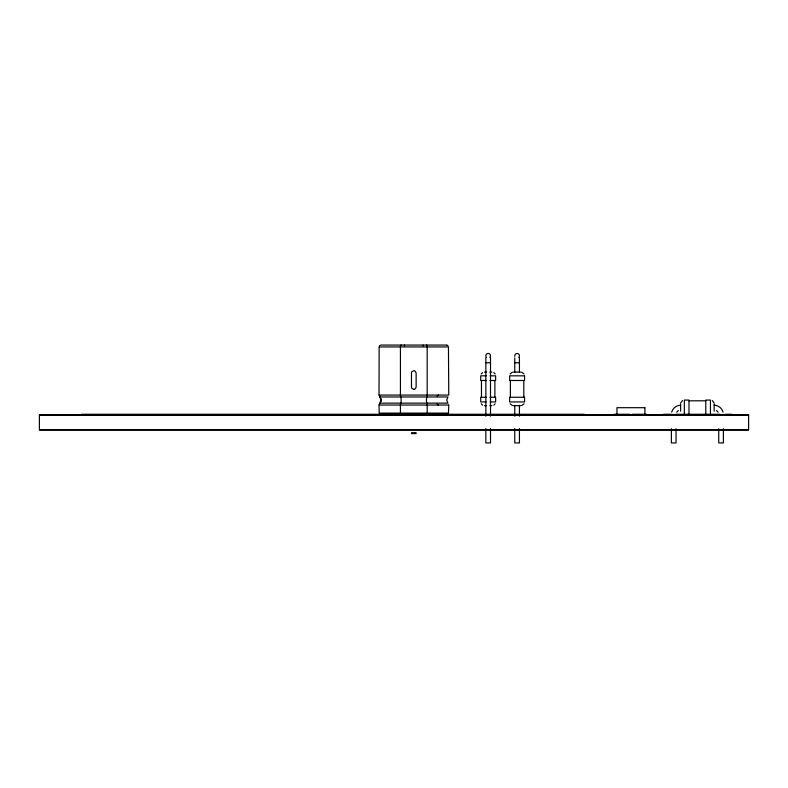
<?xml version="1.0" encoding="UTF-8"?>
<svg xmlns="http://www.w3.org/2000/svg" width="788" height="788" viewBox="0 0 788 788"><rect width="100%" height="100%" fill="white"/><g stroke="black" fill="none" stroke-linecap="round" stroke-linejoin="round"><path stroke-width="1.18" d="M671.691 412.124C672.765 408.164 676.518 405.249 680.615 405.19M680.743 402.826L682.477 400.56M676.656 412.203L678.32 410.499M481.222 373.965L482.581 372.596M510.141 373.965L512.397 372.222M495.13 403.791L493.771 405.15M524.05 403.791L521.784 405.524M379.56 345.765L380.2 345.252M437.123 396.098L438.492 395.074M447.919 414.429L448.51 414.035M414.183 389.311L415.503 388.612L416.133 387.016L416.133 373.019L415.03 371.04A2.315 2.315 0 0 0 413.808 370.695L411.888 371.709A2.315 2.315 0 0 0 411.474 373.019L411.474 387.016A2.315 2.315 0 0 0 411.888 388.336L413.808 389.341M382.022 414.429L383.756 414.035M380.998 345.065L446.609 345.065M485.851 362.776L490.51 362.776M514.761 362.776L519.43 362.776M484.453 372.094L486.531 372.094M489.821 372.094L491.909 372.094M513.362 372.094L520.819 372.094M486.245 375.827L480.719 375.827L480.719 380.486L486.442 380.486M490.106 375.827L495.632 375.827L495.632 380.486L489.909 380.486M486.442 397.26L480.719 397.26L480.719 401.919L486.245 401.919M489.909 397.26L495.632 397.26L495.632 401.919L490.106 401.919M688.998 400.806L705.782 400.806M484.453 405.653L486.531 405.653M489.821 405.653L491.909 405.653M513.362 405.653L520.819 405.653M81.538 414.271L584.41 414.271M614.059 414.271L629.829 414.271M632.469 414.271L646.446 414.271M663.417 414.271L670.125 414.271M670.519 414.271L671.199 414.271M675.937 414.271L715.8 414.271M716.676 414.271L719.582 414.271M725.108 414.271L731.816 414.271M671.386 414.508L676.045 414.508M718.735 414.508L723.394 414.508M39.4 414.852L748.6 414.852M86.759 414.971L97.968 414.971M110.428 414.971L121.638 414.971M134.108 414.971L145.287 414.971M157.777 414.971L168.967 414.971M181.457 414.971L192.636 414.971M205.126 414.971L727.56 414.971M39.4 430.002L748.6 430.002M411.474 432.681L416.133 432.681M411.474 433.617L416.133 433.617M417.207 414.035L420.516 414.429M714.164 405.19C718.262 405.249 722.015 408.164 723.089 412.124M447.023 345.114L448.057 345.765M521.784 372.222L524.05 373.965M512.397 405.524L510.141 403.791M437.123 404.017L438.492 405.042M712.303 400.56L714.036 402.826M493.771 372.596L495.13 373.965M482.581 405.15L481.222 403.791M716.459 410.499L718.124 412.203M723.394 428.721L723.394 442.935L718.735 442.935L718.735 428.721M714.164 403.791L714.164 411.247M710.441 414.971L710.441 400.058L705.782 400.058L705.782 414.971M688.998 414.971L688.998 400.058L684.339 400.058L684.339 414.971M680.615 403.791L680.615 411.247M676.045 428.721L676.045 442.935L671.386 442.935L671.386 428.721M523.803 380.486L523.803 397.26M519.43 357.831L519.43 372.488M519.43 405.288L519.43 416.212M519.43 428.505L519.43 442.935L514.761 442.935L514.761 428.505M514.761 357.831L514.761 372.488M514.761 405.288L514.761 416.212M510.388 380.486L510.388 397.26M494.884 380.486L494.884 397.26M490.51 357.831L490.51 416.212M490.51 428.505L490.51 442.935L485.851 442.935L485.851 428.505M485.851 357.831L485.851 416.212M481.468 380.486L481.468 397.26M427.185 346.927L427.185 395.074A2.797 1.074 90 0 1 426.899 396.975A4.521 1.734 -90 0 0 426.899 403.141A2.797 1.074 -90 0 1 427.185 405.042M427.185 405.042L427.185 413.109A1.862 0.709 90 0 1 426.466 414.971M423.166 345.065L423.166 346.001M404.441 345.065L404.441 346.001M486.531 357.437A2.334 2.334 0 0 1 486.531 354.137A2.334 2.334 0 0 1 489.821 354.137A2.334 2.334 0 0 1 489.821 357.437M514.84 356.393A2.334 2.334 0 0 1 516.11 353.674A2.334 2.334 0 0 1 519.006 354.452A2.334 2.334 0 0 1 518.74 357.437M401.141 414.971A1.862 0.709 90 0 1 400.432 413.109L400.432 405.042A2.797 1.074 90 0 1 400.718 403.141A4.521 1.734 -90 0 0 400.718 396.975A2.797 1.074 90 0 1 400.432 395.074L400.432 346.927A1.862 0.709 -90 0 1 401.141 345.065M426.466 345.065A1.862 0.709 90 0 1 427.185 346.927M379.156 346.927L379.028 395.074L448.756 395.074L448.461 346.927L379.156 346.927M381.028 398.945L381.028 401.181L381.028 398.945M448.756 405.042L448.461 413.109L379.156 413.109L379.028 405.042L448.756 405.042M379.422 404.017L379.284 405.042L379.964 403.141L379.422 404.017M381.018 400.058L379.816 403.141L447.929 403.141L446.727 400.058L447.929 396.975L379.816 396.975L381.018 400.058M524.552 375.827L509.639 375.827L509.639 380.486L524.552 380.486L524.552 375.827M524.552 397.26L509.639 397.26L509.639 401.919L524.552 401.919L524.552 397.26M644.899 407.701L616.945 407.701L616.945 414.695L644.899 414.695L644.899 407.701M748.6 415.089L39.4 415.089L39.4 429.765L748.6 429.765L748.6 415.089M379.964 396.975L379.284 395.074L379.964 396.975"/></g></svg>
